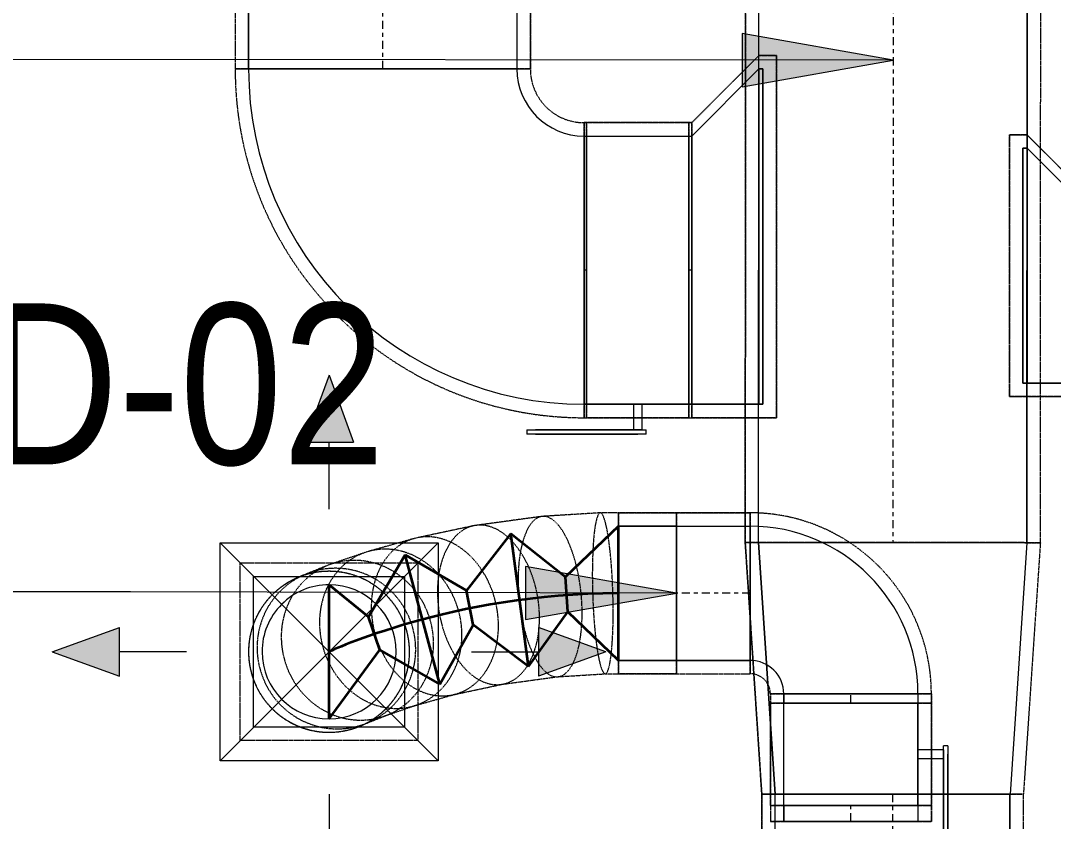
# Model space of a CAD drawing. Header units: inches. Extents: x -83664 to 20107, y -47222 to 19398.
# Drawn here: x -25757 to -24218, y -30683 to -29489 of the extents above; entities that cross this region are included whole.
import ezdxf

# ---------------------------------------------------------------- set-up
doc = ezdxf.new("R2010")
doc.units = ezdxf.units.IN
doc.header["$MEASUREMENT"] = 0
doc.linetypes.add('Center', pattern=[29.999999, 12, -6, 6, -6])
doc.linetypes.add('Hidden 0_50', pattern=[1.0584, 0.5292, -0.5292])
for name, color, linetype, lineweight in [('A-DETL-GENF', 7, 'Continuous', 9), ('G-ANNO-TEXT', 7, 'Continuous', 9), ('M-HVAC-CDFF', 7, 'Continuous', 9), ('M-HVAC-DUCT-CNTR', 7, 'Center', 9), ('M-HVAC-DUCT-IDEN', 7, 'Continuous', 18)]:
    doc.layers.add(name, color=color, linetype=linetype, lineweight=lineweight)
doc.layers.add('M-HVAC-DUCT', color=7, linetype='Continuous', lineweight=9, true_color=0xffe97f)
doc.layers.add('M-HVAC-DUCT-PATT', color=7, linetype='Continuous', lineweight=35, true_color=0x007f00)
doc.styles.add('Arial Narrow_21', font='ARIALN.TTF', dxfattribs={"height": 240})

# ---------------------------------------------------------------- blocks, each defined once
blk = doc.blocks.new('M_Rectangular Tap - Beveled - Standard-9301350-FIRST FLOOR AC CONDITIONING LAYOUT - PART A')
at = {"layer": 'M-HVAC-DUCT', "color": 6, "true_color": 0xff00ff}
for p, q in [((100, 125), (-6.2, 125)), ((-6.2, 125), (100, 125)), ((-6.2, 125), (-6.2, -225)), ((-6.2, -225), (-6.2, 125)), ((100, 125), (100, -125)), ((100, -125), (100, 125)), ((0, -225), (100, -125)), ((0, -225), (100, -125)), ((-6.2, -225), (0, -225)), ((0, -225), (-6.2, -225))]:
    blk.add_line(p, q, dxfattribs=at)
blk = doc.blocks.new('M_Rectangular Tap - Beveled - Standard-9301351-FIRST FLOOR AC CONDITIONING LAYOUT - PART A')
at = {"layer": 'M-HVAC-DUCT', "color": 6, "true_color": 0xff00ff}
for p, q in [((0, 300), (-6.2, 300)), ((-6.2, -200), (-6.2, 300)), ((-6.2, 300), (-6.2, -200)), ((-6.2, 300), (0, 300)), ((100, 200), (0, 300)), ((100, 200), (0, 300)), ((100, 200), (100, -200)), ((100, -200), (100, 200)), ((-6.2, -200), (100, -200)), ((100, -200), (-6.2, -200))]:
    blk.add_line(p, q, dxfattribs=at)
blk = doc.blocks.new('M_Rectangular Elbow - Radius - 0_75 W-7238660-FIRST FLOOR AC CONDITIONING LAYOUT - PART A')
at = {"layer": 'M-HVAC-DUCT', "color": 6, "true_color": 0xff00ff}
for p, q in [((-200, 300), (200, 300)), ((200, 300), (-200, 300)), ((-300, 200), (-300, -200)), ((-300, -200), (-300, 200))]:
    blk.add_line(p, q, dxfattribs=at)
for radius, end in [(100, 360), (100, 0), (500, 0), (500, 0)]:
    blk.add_arc((-300, 300), radius, 270, end, dxfattribs=at)
blk = doc.blocks.new('GCE-AT-Supply Air Rectangular Diffuser - 225x225-V55-FIRST FLOOR AC CONDITIONING LAYOUT - PART A')
at = {"layer": 'A-DETL-GENF', "true_color": 0xff7f00}
for points in [[(36.4, 312.5), (0, 412.5), (-36.4, 312.5)], [(-312.5, 36.4), (-412.5, 0), (-312.5, -36.4)], [(412.5, 0), (312.5, 36.4), (312.5, -36.4), (338.5, -26.9)], [(36.4, -312.5), (-36.4, -312.5), (0, -412.5)]]:
    blk.add_hatch(color=30, dxfattribs=at).paths.add_polyline_path(points)
at = {"layer": 'A-DETL-GENF', "color": 30, "true_color": 0xff7f00}
for p, q in [((0, 412.5), (-36.4, 312.5)), ((0, 412.5), (36.4, 312.5)), ((-36.4, 312.5), (36.4, 312.5)), ((0, 212.5), (0, 312.5)), ((-162.5, -162.5), (162.5, 162.5)), ((-162.5, 162.5), (162.5, -162.5)), ((-162.5, -162.5), (-162.5, 162.5)), ((-162.5, 162.5), (162.5, 162.5)), ((162.5, 162.5), (162.5, -162.5)), ((-412.5, 0), (-312.5, 36.4)), ((-312.5, -36.4), (-312.5, 36.4)), ((312.5, 36.4), (312.5, -36.4)), ((412.5, 0), (312.5, 36.4)), ((212.5, 0), (312.5, 0)), ((-412.5, 0), (-312.5, -36.4)), ((-212.5, 0), (-312.5, 0)), ((412.5, 0), (312.5, -36.4)), ((162.5, -162.5), (-162.5, -162.5)), ((0, -212.5), (0, -312.5)), ((36.4, -312.5), (-36.4, -312.5)), ((0, -412.5), (-36.4, -312.5)), ((0, -412.5), (36.4, -312.5))]:
    blk.add_line(p, q, dxfattribs=at)
blk = doc.blocks.new('M_Rec to Rnd Transition - Angle - 60 Degree-8295887-FIRST FLOOR AC CONDITIONING LAYOUT - PART A')
at = {"layer": 'M-HVAC-DUCT', "color": 30, "true_color": 0xff7f00}
for p, q in [((0, 100), (86.6, 100)), ((86.6, 100), (0, 100)), ((0, 100), (0, -100)), ((0, -100), (0, 100)), ((86.6, 0), (86.6, 100)), ((86.6, 0), (86.6, 100)), ((86.6, -100), (86.6, 0)), ((86.6, -100), (86.6, 0)), ((0, -100), (86.6, -100)), ((86.6, -100), (0, -100))]:
    blk.add_line(p, q, dxfattribs=at)
blk = doc.blocks.new('M_Rectangular to Round Transition - Angle - 45 Degree-7598641-FIRST FLOOR AC CONDITIONING LAYOUT - PART A')
at = {"layer": 'M-HVAC-DUCT', "color": 30, "true_color": 0xff7f00}
for p, q in [((98623.4, 55249.6), (98623.4, 55474.6)), ((98623.4, 55474.6), (98848.4, 55474.6)), ((98848.4, 55474.6), (98848.4, 55249.6)), ((98848.4, 55249.6), (98623.4, 55249.6))]:
    blk.add_line(p, q, dxfattribs=at)
for start, end in [(90, 180), (0, 90), (180, 270), (270, 0)]:
    blk.add_arc((98735.9, 55362.1), 100, start, end, dxfattribs=at)
blk = doc.blocks.new('TEMW-ME-DMP-Volume Control Damper - Standard-7472416-FIRST FLOOR AC CONDITIONING LAYOUT - PART A')
at = {"layer": 'M-HVAC-DUCT', "color": 6, "true_color": 0xff00ff}
for p, q in [((-165.1, 238.1), (-165.1, 244.45)), ((-152.4, 244.45), (-165.1, 244.45)), ((-165.1, 238.1), (-152.4, 238.1)), ((0, 244.45), (-152.4, 244.45)), ((-152.4, 244.45), (0, 244.45)), ((0, 238.1), (-152.4, 238.1)), ((-152.4, 238.1), (0, 238.1)), ((-6.35, 200), (-6.35, 238.1)), ((6.35, 238.1), (-6.35, 238.1)), ((6.35, 238.1), (-6.35, 238.1)), ((12.7, 244.45), (0, 244.45)), ((0, 238.1), (12.7, 238.1)), ((6.35, 238.1), (6.35, 200)), ((12.7, 244.45), (12.7, 238.1)), ((-76.2, 200), (-76.2, -200)), ((-76.2, -200), (-76.2, 200)), ((76.2, 200), (-76.2, 200)), ((-76.2, 200), (76.2, 200)), ((-76.2, 200), (76.2, 200)), ((-6.35, 200), (6.35, 200)), ((-6.35, 200), (6.35, 200)), ((76.2, 200), (76.2, -200)), ((76.2, -200), (76.2, 200)), ((-76.2, -200), (76.2, -200)), ((-76.2, -200), (76.2, -200)), ((-76.2, -200), (76.2, -200))]:
    blk.add_line(p, q, dxfattribs=at)
blk = doc.blocks.new('TEMW-ME-DMP-Volume Control Damper - Standard-7544199-FIRST FLOOR AC CONDITIONING LAYOUT - PART A')
at = {"layer": 'M-HVAC-DUCT', "color": 30, "true_color": 0xff7f00}
for p, q in [((-165.1, 138.1), (-165.1, 144.4)), ((-152.4, 144.4), (-165.1, 144.4)), ((0, 144.4), (-152.4, 144.4)), ((-152.4, 144.4), (0, 144.4)), ((12.7, 144.4), (0, 144.4)), ((12.7, 144.4), (12.7, 138.1)), ((-165.1, 138.1), (-152.4, 138.1)), ((0, 138.1), (-152.4, 138.1)), ((-152.4, 138.1), (0, 138.1)), ((-6.3, 100), (-6.3, 138.1)), ((6.4, 138.1), (-6.3, 138.1)), ((6.4, 138.1), (-6.3, 138.1)), ((0, 138.1), (12.7, 138.1)), ((6.4, 138.1), (6.4, 100)), ((-76.2, 100), (-76.2, -100)), ((-76.2, -100), (-76.2, 100)), ((76.2, 100), (-76.2, 100)), ((-76.2, 100), (76.2, 100)), ((-76.2, 100), (76.2, 100)), ((-6.3, 100), (6.4, 100)), ((-6.3, 100), (6.4, 100)), ((76.2, 100), (76.2, -100)), ((76.2, -100), (76.2, 100)), ((-76.2, -100), (76.2, -100)), ((-76.2, -100), (76.2, -100)), ((-76.2, -100), (76.2, -100))]:
    blk.add_line(p, q, dxfattribs=at)
blk = doc.blocks.new('M_Rec Elbow - Radius - 0_75W-7691590-FIRST FLOOR AC CONDITIONING LAYOUT - PART A')
at = {"layer": 'M-HVAC-DUCT', "color": 30, "true_color": 0xff7f00}
for p, q in [((-100, 150), (100, 150)), ((100, 150), (-100, 150)), ((-150, 100), (-150, -100)), ((-150, -100), (-150, 100))]:
    blk.add_line(p, q, dxfattribs=at)
for radius in [50, 50, 250, 250]:
    blk.add_arc((-150, 150), radius, 270, 0, dxfattribs=at)
blk = doc.blocks.new('M_Rectangular Transition - Length - Standard-9274213-FIRST FLOOR AC CONDITIONING LAYOUT - PART A')
at = {"layer": 'M-HVAC-DUCT', "color": 6, "true_color": 0xff00ff}
for p, q in [((0, 200), (0, -200)), ((0, 200), (375, 175)), ((0, 200), (375, 175)), ((0, -200), (0, 200)), ((375, -175), (375, 175)), ((375, 175), (375, -175)), ((0, -200), (375, -175)), ((375, -175), (0, -200))]:
    blk.add_line(p, q, dxfattribs=at)
blk = doc.blocks.new('TEMW-SMBZ-HO-BM-HVAC-00002_rvt-1-FIRST FLOOR AC CONDITIONING LAYOUT - PART A')
at = {"layer": 'M-HVAC-DUCT', "color": 6, "linetype": 'Hidden 0_50', "true_color": 0xff00ff}
for p, q in [((126019.4, 69611.3), (126019.4, 68810.8)), ((126019.4, 69611.3), (126019.4, 68810.8)), ((126459.4, 68810.8), (126459.4, 69611.3)), ((126459.4, 69611.3), (126459.4, 68810.8)), ((126780.4, 69158.4), (126779.7, 68104.8)), ((126779.7, 68104.8), (126780.4, 69158.4)), ((127219.7, 68104.5), (127220.4, 69158)), ((127219.7, 68104.5), (127220.4, 69158)), ((126700, 68730.8), (126800, 68830.8)), ((126800, 68830.8), (126700, 68730.8)), ((126800, 68830.8), (126826.2, 68830.8)), ((126826.2, 68830.8), (126800, 68830.8)), ((126826.2, 68830.8), (126826.2, 68290.8)), ((126826.2, 68290.8), (126826.2, 68830.8)), ((126459.4, 68810.8), (126019.4, 68810.8)), ((126019.4, 68810.8), (126459.4, 68810.8)), ((126459.4, 68810.8), (126019.4, 68810.8)), ((126019.4, 68810.8), (126459.4, 68810.8)), ((126539.4, 68730.8), (126539.4, 68290.8)), ((126539.4, 68290.8), (126539.4, 68730.8)), ((126543.3, 68730.8), (126539.4, 68730.8)), ((126539.4, 68730.8), (126543.3, 68730.8)), ((126539.4, 68290.8), (126539.4, 68730.8)), ((126539.4, 68730.8), (126539.4, 68290.8)), ((126543.3, 68730.8), (126543.3, 68290.8)), ((126543.3, 68290.8), (126543.3, 68730.8)), ((126695.7, 68730.8), (126543.3, 68730.8)), ((126543.3, 68730.8), (126543.3, 68290.8)), ((126543.3, 68290.8), (126543.3, 68730.8)), ((126543.3, 68730.8), (126695.7, 68730.8)), ((126695.7, 68290.8), (126695.7, 68730.8)), ((126695.7, 68730.8), (126695.7, 68290.8)), ((126695.7, 68730.8), (126695.7, 68290.8)), ((126695.7, 68290.8), (126695.7, 68730.8)), ((126700, 68730.8), (126695.7, 68730.8)), ((126695.7, 68730.8), (126700, 68730.8)), ((126700, 68290.8), (126700, 68730.8)), ((126700, 68730.8), (126700, 68290.8)), ((126700, 68730.8), (126700, 68290.8)), ((126700, 68290.8), (126700, 68730.8)), ((127173.7, 68322.5), (127173.7, 68712.5)), ((127173.7, 68712.5), (127199.9, 68712.5)), ((127199.9, 68712.5), (127173.7, 68712.5)), ((127173.7, 68712.5), (127173.7, 68322.5)), ((127199.9, 68712.5), (127299.9, 68612.5)), ((127299.9, 68612.5), (127199.9, 68712.5)), ((127299.9, 68322.5), (127173.7, 68322.5)), ((127173.7, 68322.5), (127299.9, 68322.5)), ((126539.4, 68290.8), (126543.3, 68290.8)), ((126539.4, 68290.8), (126543.3, 68290.8)), ((126543.3, 68290.8), (126695.7, 68290.8)), ((126695.7, 68290.8), (126543.3, 68290.8)), ((126695.7, 68290.8), (126700, 68290.8)), ((126695.7, 68290.8), (126700, 68290.8)), ((126826.2, 68290.8), (126700, 68290.8)), ((126700, 68290.8), (126826.2, 68290.8)), ((126779.7, 68104.8), (127219.7, 68104.5)), ((127219.7, 68104.5), (126779.7, 68104.8)), ((126779.7, 68104.8), (126804.4, 67729.7)), ((126804.4, 67729.7), (126779.7, 68104.8)), ((127219.7, 68104.5), (126779.7, 68104.8)), ((126779.7, 68104.8), (127219.7, 68104.5)), ((127219.7, 68104.5), (127194.4, 67729.5)), ((127219.7, 68104.5), (127194.4, 67729.5)), ((126804.4, 67729.7), (127194.4, 67729.5)), ((127194.4, 67729.5), (126804.4, 67729.7)), ((126804.4, 67729.6), (127194.4, 67729.6)), ((127194.4, 67729.6), (126804.4, 67729.6)), ((126804.4, 67729.6), (126804.4, 65267.4)), ((126804.4, 65267.4), (126804.4, 67729.6)), ((127194.4, 65267.4), (127194.4, 67729.6)), ((127194.4, 65267.4), (127194.4, 67729.6))]:
    blk.add_line(p, q, dxfattribs=at)
at = {"layer": 'M-HVAC-DUCT', "color": 6, "true_color": 0xff00ff}
for p, q in [((126039.4, 68810.8), (126039.4, 69611.3)), ((126039.4, 69611.3), (126039.4, 68810.8)), ((126439.4, 69611.3), (126439.4, 68810.8)), ((126439.4, 69611.3), (126439.4, 68810.8)), ((126799.7, 68104.8), (126800.4, 69158.3)), ((126799.7, 68104.8), (126800.4, 69158.3)), ((127200.4, 69158.1), (127199.7, 68104.5)), ((127199.7, 68104.5), (127200.4, 69158.1)), ((126039.4, 68810.8), (126439.4, 68810.8)), ((126439.4, 68810.8), (126039.4, 68810.8)), ((126800.2, 68810.8), (126799.8, 68310.8)), ((126799.8, 68310.8), (126800.2, 68810.8)), ((126800.2, 68810.8), (126806.2, 68810.8)), ((126806.2, 68810.8), (126800.2, 68810.8)), ((126806.2, 68810.8), (126806.2, 68310.8)), ((126806.2, 68310.8), (126806.2, 68810.8)), ((126539.4, 68310.8), (126539.4, 68710.8)), ((126539.4, 68710.8), (126539.4, 68310.8)), ((126539.4, 68710.8), (126543.3, 68710.8)), ((126539.4, 68710.8), (126543.3, 68710.8)), ((126543.3, 68310.8), (126543.3, 68710.8)), ((126543.3, 68710.8), (126543.3, 68310.8)), ((126695.7, 68310.8), (126695.7, 68710.8)), ((126695.7, 68710.8), (126695.7, 68310.8)), ((126695.7, 68710.8), (126700, 68710.8)), ((126695.7, 68710.8), (126700, 68710.8)), ((126700, 68310.8), (126700, 68710.8)), ((126700, 68710.8), (126700, 68310.8)), ((127193.7, 68692.5), (127199.9, 68692.5)), ((127193.7, 68342.5), (127193.7, 68692.5)), ((127193.7, 68692.5), (127193.7, 68342.5)), ((127199.9, 68692.5), (127193.7, 68692.5)), ((127199.8, 68342.5), (127200.1, 68692.3)), ((127200.1, 68692.3), (127199.8, 68342.5)), ((127199.9, 68692.5), (127200.1, 68692.3)), ((127199.9, 68692.5), (127200.1, 68692.3)), ((127199.8, 68342.5), (127193.7, 68342.5)), ((127193.7, 68342.5), (127199.8, 68342.5)), ((126543.3, 68310.8), (126539.4, 68310.8)), ((126539.4, 68310.8), (126543.3, 68310.8)), ((126700, 68310.8), (126695.7, 68310.8)), ((126695.7, 68310.8), (126700, 68310.8)), ((126806.2, 68310.8), (126799.8, 68310.8)), ((126799.8, 68310.8), (126806.2, 68310.8)), ((127199.7, 68104.5), (126799.7, 68104.8)), ((126799.7, 68104.8), (127199.7, 68104.5)), ((127174.4, 67729.6), (126824.4, 67729.6)), ((126824.4, 67729.6), (127174.4, 67729.6)), ((126824.4, 65267.4), (126824.4, 67729.6)), ((126824.4, 65267.4), (126824.4, 67729.6)), ((127174.4, 67729.6), (127174.4, 65267.4)), ((127174.4, 65267.4), (127174.4, 67729.6))]:
    blk.add_line(p, q, dxfattribs=at)
at = {"layer": 'M-HVAC-DUCT', "color": 30, "linetype": 'Hidden 0_50', "true_color": 0xff7f00}
for p, q in [((126476.5, 68143.6), (126378.1, 68130.2)), ((126563.6, 68149), (126477.8, 68143.7)), ((126590.6, 68149), (126563.7, 68149)), ((126590.6, 67909), (126590.6, 68149)), ((126590.6, 67909), (126590.6, 68149)), ((126677.2, 68149), (126590.6, 68149)), ((126590.6, 68149), (126677.2, 68149)), ((126590.6, 68149), (126590.6, 68029)), ((126590.6, 68149), (126590.6, 68029)), ((126677.2, 68149), (126677.2, 67909)), ((126677.2, 67909), (126677.2, 68149)), ((126787.2, 68149), (126677.2, 68149)), ((126677.2, 68149), (126787.2, 68149)), ((126677.2, 68149), (126677.2, 67909)), ((126677.2, 67909), (126677.2, 68149)), ((126787.2, 68149), (126787.2, 67909)), ((126787.2, 67909), (126787.2, 68149)), ((126787.2, 68149), (126787.2, 67909)), ((126787.2, 67909), (126787.2, 68149)), ((126374.7, 68129.7), (126290.5, 68111.7)), ((126286, 68110.6), (126217.9, 68091.4)), ((126213.1, 68089.9), (126162.3, 68072.5)), ((126026.8, 67809.3), (126026.8, 68074.3)), ((126026.8, 68074.3), (126291.8, 68074.3)), ((126291.8, 68074.3), (126291.8, 67809.3)), ((126157.6, 68070.7), (126125.9, 68058.1)), ((126121.8, 68056.4), (126110.8, 68051.5)), ((126590.6, 68029), (126590.6, 67909)), ((126590.6, 68029), (126590.6, 67909)), ((126415.9, 67893.2), (126501.3, 67904.8)), ((126500, 67904.6), (126571.1, 67909)), ((126571, 67909), (126590.6, 67909)), ((126677.2, 67909), (126590.6, 67909)), ((126590.6, 67909), (126677.2, 67909)), ((126677.2, 67909), (126787.2, 67909)), ((126677.2, 67909), (126787.2, 67909)), ((126343.6, 67877.6), (126419.3, 67893.8)), ((126284.6, 67860.8), (126348.2, 67878.8)), ((127057.2, 67879), (126817.2, 67879)), ((126817.2, 67879), (127057.2, 67879)), ((126817.2, 67879), (126817.2, 67865.2)), ((126817.2, 67879), (126817.2, 67865.2)), ((126817.2, 67879), (127057.2, 67879)), ((127057.2, 67879), (126817.2, 67879)), ((127057.2, 67865.2), (127057.2, 67879)), ((127057.2, 67879), (127057.2, 67865.2)), ((126240.9, 67845.7), (126289.4, 67862.3)), ((127057.2, 67865.2), (126817.2, 67865.2)), ((126817.2, 67865.2), (126817.2, 67712.8)), ((126817.2, 67712.8), (126817.2, 67865.2)), ((126817.2, 67865.2), (127057.2, 67865.2)), ((127057.2, 67865.2), (126817.2, 67865.2)), ((126817.2, 67865.2), (127057.2, 67865.2)), ((127057.2, 67712.8), (127057.2, 67865.2)), ((127057.2, 67865.2), (127057.2, 67712.8)), ((126214.7, 67835.1), (126245.6, 67847.4)), ((126207.9, 67832), (126218.8, 67836.8)), ((126291.8, 67809.3), (126026.8, 67809.3)), ((127057.2, 67712.8), (126817.2, 67712.8)), ((126817.2, 67712.8), (127057.2, 67712.8)), ((126817.2, 67712.8), (126817.2, 67689)), ((126817.2, 67712.8), (126817.2, 67689)), ((126817.2, 67712.8), (127057.2, 67712.8)), ((127057.2, 67712.8), (126817.2, 67712.8)), ((127057.2, 67689), (127057.2, 67712.8)), ((127057.2, 67712.8), (127057.2, 67689)), ((127057.2, 67689), (126817.2, 67689)), ((126817.2, 67689), (127057.2, 67689))]:
    blk.add_line(p, q, dxfattribs=at)
at = {"layer": 'M-HVAC-DUCT', "color": 30, "true_color": 0xff7f00}
for p, q in [((126677.2, 67929), (126677.2, 68129)), ((126677.2, 68129), (126677.2, 67929)), ((126677.2, 68129), (126787.2, 68129)), ((126677.2, 68129), (126787.2, 68129)), ((126787.2, 67929), (126787.2, 68129)), ((126787.2, 68129), (126787.2, 67929)), ((126787.2, 67929), (126677.2, 67929)), ((126677.2, 67929), (126787.2, 67929)), ((126837.2, 67879), (127037.2, 67879)), ((127037.2, 67879), (126837.2, 67879)), ((126837.2, 67865.2), (126837.2, 67879)), ((126837.2, 67879), (126837.2, 67865.2)), ((127037.2, 67879), (127037.2, 67865.2)), ((127037.2, 67879), (127037.2, 67865.2)), ((126837.2, 67865.2), (127037.2, 67865.2)), ((127037.2, 67865.2), (126837.2, 67865.2)), ((126837.2, 67712.8), (127037.2, 67712.8)), ((127037.2, 67712.8), (126837.2, 67712.8)), ((126837.2, 67689), (126837.2, 67712.8)), ((126837.2, 67712.8), (126837.2, 67689)), ((127037.2, 67712.8), (127037.2, 67689)), ((127037.2, 67712.8), (127037.2, 67689)), ((126837.2, 67689), (127037.2, 67689)), ((127037.2, 67689), (126837.2, 67689))]:
    blk.add_line(p, q, dxfattribs=at)
at = {"layer": 'M-HVAC-DUCT', "color": 6, "linetype": 'Hidden 0_50', "true_color": 0xff00ff}
for radius in [520, 520, 80, 80]:
    blk.add_arc((126539.4, 68810.8), radius, 180, 270, dxfattribs=at)
at = {"layer": 'M-HVAC-DUCT', "color": 30, "linetype": 'Hidden 0_50', "true_color": 0xff7f00}
for centre, radius, start, end in [((126787.2, 67879), 270, 0, 90), ((126787.2, 67879), 270, 0, 90), ((126159.3, 67941.8), 120, 90, 180), ((126159.3, 67941.8), 120, 98.7455, 278.7455), ((126159.3, 67941.8), 120, 278.7455, 98.7455), ((126159.3, 67941.8), 120, 0, 90), ((126159.3, 67941.8), 120, 180, 270), ((126159.3, 67941.8), 120, 270, 0), ((126787.2, 67879), 30, 0, 90), ((126787.2, 67879), 30, 0, 90)]:
    blk.add_arc(centre, radius, start, end, dxfattribs=at)
for points in [[(126478.1, 68143.7), (126474, 68143.6), (126466.2, 68140.5), (126456, 68127.9), (126448, 68108.3), (126442.7, 68082.9), (126440.7, 68053.6), (126441.9, 68022.2), (126446.3, 67991), (126453.6, 67962), (126463.3, 67937.3), (126474.8, 67918.5), (126487.2, 67906.8), (126495.5, 67904.4), (126499.6, 67904.6)], [(126499.6, 67904.6), (126503.7, 67904.8), (126511.5, 67907.9), (126521.8, 67920.4), (126529.8, 67940), (126535, 67965.4), (126537.1, 67994.8), (126535.9, 68026.1), (126531.4, 68057.4), (126524.1, 68086.3), (126514.4, 68111.1), (126502.9, 68129.9), (126490.5, 68141.5), (126482.2, 68143.9), (126478.1, 68143.7)], [(126563.7, 68149), (126562.4, 68149), (126559.9, 68146.2), (126556.5, 68134.1), (126553.9, 68114.8), (126552.3, 68089.7), (126551.6, 68060.4), (126552.1, 68029), (126553.5, 67997.6), (126556, 67968.3), (126559.1, 67943.2), (126562.9, 67923.9), (126567, 67911.8), (126569.6, 67909), (126571, 67909)], [(126571, 67909), (126572.3, 67909), (126574.8, 67911.8), (126578.2, 67923.9), (126580.7, 67943.2), (126582.4, 67968.3), (126583.1, 67997.6), (126582.6, 68029), (126581.2, 68060.4), (126578.7, 68089.7), (126575.6, 68114.8), (126571.8, 68134.1), (126567.7, 68146.2), (126565.1, 68149), (126563.7, 68149)], [(126380.8, 68130.5), (126374.3, 68130), (126361.7, 68126.3), (126345.2, 68112.9), (126332.3, 68092.6), (126323.7, 68066.8), (126320.2, 68037.2), (126321.8, 68005.9), (126328.6, 67975), (126340.1, 67946.6), (126355.5, 67922.6), (126373.6, 67904.7), (126393.4, 67894.1), (126406.7, 67892.4), (126413.2, 67892.9)], [(126413.2, 67892.9), (126419.7, 67893.4), (126432.3, 67897.1), (126448.8, 67910.5), (126461.7, 67930.8), (126470.3, 67956.6), (126473.8, 67986.2), (126472.2, 68017.5), (126465.4, 68048.4), (126453.9, 68076.8), (126438.5, 68100.8), (126420.4, 68118.7), (126400.6, 68129.3), (126387.3, 68131), (126380.8, 68130.5)], [(126298.2, 68112.9), (126290, 68112.1), (126274.3, 68107.7), (126253.5, 68093.4), (126237.1, 68072.3), (126226.1, 68046), (126221.4, 68016.2), (126223.1, 67984.9), (126231.3, 67954.3), (126245.3, 67926.4), (126264.2, 67903.2), (126286.7, 67886.2), (126311.3, 67876.6), (126327.9, 67875.6), (126336, 67876.4)], [(126336, 67876.4), (126344.1, 67877.3), (126359.9, 67881.7), (126380.7, 67896), (126397.1, 67917), (126408, 67943.3), (126412.8, 67973.2), (126411, 68004.5), (126402.9, 68035.1), (126388.9, 68062.9), (126370, 68086.2), (126347.5, 68103.1), (126322.9, 68112.7), (126306.3, 68113.8), (126298.2, 68112.9)], [(126231.6, 68094.1), (126222.5, 68093), (126204.7, 68088.1), (126181.3, 68073), (126162.6, 68051.3), (126149.9, 68024.5), (126144.2, 67994.4), (126145.7, 67963.1), (126154.5, 67932.6), (126169.8, 67905.1), (126190.7, 67882.5), (126215.7, 67866.2), (126243.2, 67857.4), (126261.8, 67857), (126270.9, 67858.1)], [(126270.9, 67858.1), (126280.1, 67859.2), (126297.8, 67864.2), (126321.3, 67879.2), (126339.9, 67900.9), (126352.6, 67927.7), (126358.3, 67957.8), (126356.8, 67989.1), (126348, 68019.6), (126332.7, 68047.1), (126311.8, 68069.7), (126286.8, 68086), (126259.3, 68094.8), (126240.7, 68095.3), (126231.6, 68094.1)], [(126182.2, 68077.2), (126172.4, 68075.8), (126153.4, 68070.4), (126128, 68054.7), (126107.7, 68032.5), (126093.8, 68005.3), (126087.2, 67974.9), (126088.5, 67943.4), (126097.4, 67913), (126113.4, 67885.8), (126135.5, 67863.5), (126162, 67847.8), (126191.3, 67839.6), (126211.2, 67839.6), (126221, 67840.9)], [(126221, 67840.9), (126230.8, 67842.3), (126249.8, 67847.7), (126275.2, 67863.4), (126295.5, 67885.7), (126309.4, 67912.9), (126316, 67943.3), (126314.7, 67974.7), (126305.8, 68005.1), (126289.8, 68032.4), (126267.7, 68054.6), (126241.2, 68070.4), (126211.9, 68078.5), (126192, 68078.5), (126182.2, 68077.2)], [(126141.1, 68060.4), (126130.7, 68058.8), (126110.5, 68052.9), (126083.4, 68036.4), (126061.5, 68013.6), (126046.2, 67985.8), (126038.7, 67955), (126039.4, 67923.3), (126048.2, 67892.9), (126064.7, 67865.8), (126087.6, 67843.9), (126115.3, 67828.7), (126146.1, 67821.1), (126167.2, 67821.6), (126177.6, 67823.2)], [(126151.6, 68065), (126141.4, 68063.5), (126121.5, 68057.7), (126094.9, 68041.5), (126073.4, 68018.8), (126058.5, 67991.2), (126051.3, 67960.6), (126052.2, 67929), (126061.1, 67898.6), (126077.4, 67871.4), (126100.1, 67849.4), (126127.6, 67834.1), (126157.9, 67826.3), (126178.7, 67826.7), (126188.9, 67828.2)], [(126177.6, 67823.2), (126187.9, 67824.8), (126208.2, 67830.7), (126235.3, 67847.1), (126257.2, 67870), (126272.5, 67897.8), (126280, 67928.6), (126279.3, 67960.2), (126270.4, 67990.7), (126254, 68017.7), (126231.1, 68039.7), (126203.3, 68054.9), (126172.6, 68062.4), (126151.5, 68062), (126141.1, 68060.4)], [(126188.9, 67828.2), (126199.1, 67829.7), (126219.1, 67835.5), (126245.7, 67851.7), (126267.1, 67874.4), (126282, 67902), (126289.2, 67932.6), (126288.4, 67964.2), (126279.5, 67994.6), (126263.1, 68021.8), (126240.4, 68043.8), (126213, 68059.2), (126182.6, 68066.9), (126161.8, 68066.5), (126151.6, 68065)]]:
    blk.add_open_spline(points, degree=3, dxfattribs=at)
at = {"layer": 'M-HVAC-DUCT-CNTR', "color": 6, "true_color": 0xff00ff}
for p, q in [((126239.4, 68810.8), (126239.4, 69611.3)), ((127000.4, 69158.2), (126999.7, 68104.6)), ((126543.3, 68510.8), (126539.4, 68510.8)), ((126700, 68510.8), (126695.7, 68510.8)), ((126999.4, 67729.6), (126999.4, 65267.4))]:
    blk.add_line(p, q, dxfattribs=at)
at = {"layer": 'M-HVAC-DUCT-CNTR', "color": 30, "true_color": 0xff7f00}
for p, q in [((126787.2, 68029), (126677.2, 68029)), ((126937.2, 67865.2), (126937.2, 67879)), ((126937.2, 67689), (126937.2, 67712.8))]:
    blk.add_line(p, q, dxfattribs=at)
at = {"layer": 'M-HVAC-DUCT-CNTR', "color": 30, "linetype": 'Continuous', "lineweight": 35, "true_color": 0xff7f00}
blk.add_open_spline([(126590.6, 68029), (126343.4, 68029), (126159.3, 67941.8), (126159.3, 67941.8)], degree=3, dxfattribs=at)
at = {"layer": 'M-HVAC-DUCT-PATT', "color": 30, "true_color": 0xff7f00}
for p, q in [((126590.6, 68129), (126511.6, 68053.7)), ((126590.6, 67929), (126590.6, 68129)), ((126590.6, 67929), (126590.6, 68129)), ((126430.3, 68118.1), (126364.1, 68033.3)), ((126456.6, 67919.8), (126430.3, 68118.1)), ((126456.6, 67919.8), (126430.3, 68118.1)), ((126430.3, 68118.1), (126511.6, 68053.7)), ((126272.9, 68086.5), (126218.1, 67994)), ((126324.6, 67893.3), (126272.9, 68086.5)), ((126324.6, 67893.3), (126272.9, 68086.5)), ((126272.9, 68086.5), (126364.1, 68033.3)), ((126515.4, 68001.4), (126511.6, 68053.7)), ((126159.3, 67841.8), (126159.3, 68041.8)), ((126159.3, 68041.8), (126218.1, 67994)), ((126374.4, 67982), (126364.1, 68033.3)), ((126456.6, 67919.8), (126515.4, 68001.4)), ((126590.6, 67929), (126515.4, 68001.4)), ((126235.1, 67944.5), (126218.1, 67994)), ((126324.6, 67893.3), (126374.4, 67982)), ((126456.6, 67919.8), (126374.4, 67982)), ((126159.3, 67841.8), (126235.1, 67944.5)), ((126324.6, 67893.3), (126235.1, 67944.5))]:
    blk.add_line(p, q, dxfattribs=at)
at = {"layer": 'M-HVAC-CDFF', "color": 6, "linetype": 'Hidden 0_50', "lineweight": 9, "true_color": 0xff00ff}
blk.add_blockref('GCE-AT-Supply Air Rectangular Diffuser - 225x225-V55-FIRST FLOOR AC CONDITIONING LAYOUT - PART A', (126159.3, 67941.8), dxfattribs=at)
at = {"layer": 'M-HVAC-DUCT', "color": 6, "linetype": 'Hidden 0_50', "lineweight": 9, "true_color": 0xff00ff}
for name, p, rotation in [('M_Rectangular Elbow - Radius - 0_75 W-7238660-FIRST FLOOR AC CONDITIONING LAYOUT - PART A', (126239.4, 68510.8), 270), ('M_Rec to Rnd Transition - Angle - 60 Degree-8295887-FIRST FLOOR AC CONDITIONING LAYOUT - PART A', (126677.2, 68029), 180), ('M_Rec Elbow - Radius - 0_75W-7691590-FIRST FLOOR AC CONDITIONING LAYOUT - PART A', (126937.2, 68029), 90), ('M_Rectangular Transition - Length - Standard-9274213-FIRST FLOOR AC CONDITIONING LAYOUT - PART A', (126999.7, 68104.6), 269.9603571155811), ('M_Rectangular to Round Transition - Angle - 45 Degree-7598641-FIRST FLOOR AC CONDITIONING LAYOUT - PART A', (224895.3, 123303.9), 180)]:
    blk.add_blockref(name, p, dxfattribs=dict(at, rotation=rotation))
at = {"layer": 'M-HVAC-DUCT', "color": 6, "linetype": 'Hidden 0_50', "lineweight": 9, "true_color": 0xff00ff, "extrusion": (0, 0, -1)}
blk.add_blockref('M_Rectangular Tap - Beveled - Standard-9301351-FIRST FLOOR AC CONDITIONING LAYOUT - PART A', (-126800, 68510.8), dxfattribs=at)
for name, p, rotation in [('TEMW-ME-DMP-Volume Control Damper - Standard-7472416-FIRST FLOOR AC CONDITIONING LAYOUT - PART A', (-126619.5, 68510.8), 180), ('M_Rectangular Tap - Beveled - Standard-9301350-FIRST FLOOR AC CONDITIONING LAYOUT - PART A', (-127199.9, 68467.5), 180), ('TEMW-ME-DMP-Volume Control Damper - Standard-7544199-FIRST FLOOR AC CONDITIONING LAYOUT - PART A', (-126937.2, 67789), 90)]:
    blk.add_blockref(name, p, dxfattribs=dict(at, rotation=rotation))
blk = doc.blocks.new('TEMW-SMBZ-HO-BM-HVAC-00002_rvt-2-FIRST FLOOR AC CONDITIONING LAYOUT - PART A')
at = {"layer": 'M-HVAC-DUCT', "color": 6, "linetype": 'Hidden 0_50', "true_color": 0xff00ff}
for p, q in [((126019.4, 69611.3), (126019.4, 68810.8)), ((126019.4, 69611.3), (126019.4, 68810.8)), ((126459.4, 68810.8), (126459.4, 69611.3)), ((126459.4, 69611.3), (126459.4, 68810.8)), ((126780.4, 69158.4), (126779.7, 68104.8)), ((126779.7, 68104.8), (126780.4, 69158.4)), ((127219.7, 68104.5), (127220.4, 69158)), ((127219.7, 68104.5), (127220.4, 69158)), ((126700, 68730.8), (126800, 68830.8)), ((126800, 68830.8), (126700, 68730.8)), ((126800, 68830.8), (126826.2, 68830.8)), ((126826.2, 68830.8), (126800, 68830.8)), ((126826.2, 68830.8), (126826.2, 68290.8)), ((126826.2, 68290.8), (126826.2, 68830.8)), ((126459.4, 68810.8), (126019.4, 68810.8)), ((126019.4, 68810.8), (126459.4, 68810.8)), ((126459.4, 68810.8), (126019.4, 68810.8)), ((126019.4, 68810.8), (126459.4, 68810.8)), ((126539.4, 68730.8), (126539.4, 68290.8)), ((126539.4, 68290.8), (126539.4, 68730.8)), ((126543.3, 68730.8), (126539.4, 68730.8)), ((126539.4, 68730.8), (126543.3, 68730.8)), ((126539.4, 68290.8), (126539.4, 68730.8)), ((126539.4, 68730.8), (126539.4, 68290.8)), ((126543.3, 68730.8), (126543.3, 68290.8)), ((126543.3, 68290.8), (126543.3, 68730.8)), ((126695.7, 68730.8), (126543.3, 68730.8)), ((126543.3, 68730.8), (126543.3, 68290.8)), ((126543.3, 68290.8), (126543.3, 68730.8)), ((126543.3, 68730.8), (126695.7, 68730.8)), ((126695.7, 68290.8), (126695.7, 68730.8)), ((126695.7, 68730.8), (126695.7, 68290.8)), ((126695.7, 68730.8), (126695.7, 68290.8)), ((126695.7, 68290.8), (126695.7, 68730.8)), ((126700, 68730.8), (126695.7, 68730.8)), ((126695.7, 68730.8), (126700, 68730.8)), ((126700, 68290.8), (126700, 68730.8)), ((126700, 68730.8), (126700, 68290.8)), ((126700, 68730.8), (126700, 68290.8)), ((126700, 68290.8), (126700, 68730.8)), ((127173.7, 68322.5), (127173.7, 68712.5)), ((127173.7, 68712.5), (127199.9, 68712.5)), ((127199.9, 68712.5), (127173.7, 68712.5)), ((127173.7, 68712.5), (127173.7, 68322.5)), ((127199.9, 68712.5), (127299.9, 68612.5)), ((127299.9, 68612.5), (127199.9, 68712.5)), ((127299.9, 68322.5), (127173.7, 68322.5)), ((127173.7, 68322.5), (127299.9, 68322.5)), ((126539.4, 68290.8), (126543.3, 68290.8)), ((126539.4, 68290.8), (126543.3, 68290.8)), ((126543.3, 68290.8), (126695.7, 68290.8)), ((126695.7, 68290.8), (126543.3, 68290.8)), ((126695.7, 68290.8), (126700, 68290.8)), ((126695.7, 68290.8), (126700, 68290.8)), ((126826.2, 68290.8), (126700, 68290.8)), ((126700, 68290.8), (126826.2, 68290.8)), ((126779.7, 68104.8), (127219.7, 68104.5)), ((127219.7, 68104.5), (126779.7, 68104.8)), ((126779.7, 68104.8), (126804.4, 67729.7)), ((126804.4, 67729.7), (126779.7, 68104.8)), ((127219.7, 68104.5), (126779.7, 68104.8)), ((126779.7, 68104.8), (127219.7, 68104.5)), ((127219.7, 68104.5), (127194.4, 67729.5)), ((127219.7, 68104.5), (127194.4, 67729.5)), ((126804.4, 67729.7), (127194.4, 67729.5)), ((127194.4, 67729.5), (126804.4, 67729.7)), ((126804.4, 67729.6), (127194.4, 67729.6)), ((127194.4, 67729.6), (126804.4, 67729.6)), ((126804.4, 67729.6), (126804.4, 65267.4)), ((126804.4, 65267.4), (126804.4, 67729.6)), ((127194.4, 65267.4), (127194.4, 67729.6)), ((127194.4, 65267.4), (127194.4, 67729.6))]:
    blk.add_line(p, q, dxfattribs=at)
at = {"layer": 'M-HVAC-DUCT', "color": 6, "true_color": 0xff00ff}
for p, q in [((126039.4, 68810.8), (126039.4, 69611.3)), ((126039.4, 69611.3), (126039.4, 68810.8)), ((126439.4, 69611.3), (126439.4, 68810.8)), ((126439.4, 69611.3), (126439.4, 68810.8)), ((126799.7, 68104.8), (126800.4, 69158.3)), ((126799.7, 68104.8), (126800.4, 69158.3)), ((127200.4, 69158.1), (127199.7, 68104.5)), ((127199.7, 68104.5), (127200.4, 69158.1)), ((126039.4, 68810.8), (126439.4, 68810.8)), ((126439.4, 68810.8), (126039.4, 68810.8)), ((126800.2, 68810.8), (126799.8, 68310.8)), ((126799.8, 68310.8), (126800.2, 68810.8)), ((126800.2, 68810.8), (126806.2, 68810.8)), ((126806.2, 68810.8), (126800.2, 68810.8)), ((126806.2, 68810.8), (126806.2, 68310.8)), ((126806.2, 68310.8), (126806.2, 68810.8)), ((126539.4, 68310.8), (126539.4, 68710.8)), ((126539.4, 68710.8), (126539.4, 68310.8)), ((126539.4, 68710.8), (126543.3, 68710.8)), ((126539.4, 68710.8), (126543.3, 68710.8)), ((126543.3, 68310.8), (126543.3, 68710.8)), ((126543.3, 68710.8), (126543.3, 68310.8)), ((126695.7, 68310.8), (126695.7, 68710.8)), ((126695.7, 68710.8), (126695.7, 68310.8)), ((126695.7, 68710.8), (126700, 68710.8)), ((126695.7, 68710.8), (126700, 68710.8)), ((126700, 68310.8), (126700, 68710.8)), ((126700, 68710.8), (126700, 68310.8)), ((127193.7, 68692.5), (127199.9, 68692.5)), ((127193.7, 68342.5), (127193.7, 68692.5)), ((127193.7, 68692.5), (127193.7, 68342.5)), ((127199.9, 68692.5), (127193.7, 68692.5)), ((127199.8, 68342.5), (127200.1, 68692.3)), ((127200.1, 68692.3), (127199.8, 68342.5)), ((127199.9, 68692.5), (127200.1, 68692.3)), ((127199.9, 68692.5), (127200.1, 68692.3)), ((127199.8, 68342.5), (127193.7, 68342.5)), ((127193.7, 68342.5), (127199.8, 68342.5)), ((126543.3, 68310.8), (126539.4, 68310.8)), ((126539.4, 68310.8), (126543.3, 68310.8)), ((126700, 68310.8), (126695.7, 68310.8)), ((126695.7, 68310.8), (126700, 68310.8)), ((126806.2, 68310.8), (126799.8, 68310.8)), ((126799.8, 68310.8), (126806.2, 68310.8)), ((127199.7, 68104.5), (126799.7, 68104.8)), ((126799.7, 68104.8), (127199.7, 68104.5)), ((127174.4, 67729.6), (126824.4, 67729.6)), ((126824.4, 67729.6), (127174.4, 67729.6)), ((126824.4, 65267.4), (126824.4, 67729.6)), ((126824.4, 65267.4), (126824.4, 67729.6)), ((127174.4, 67729.6), (127174.4, 65267.4)), ((127174.4, 65267.4), (127174.4, 67729.6))]:
    blk.add_line(p, q, dxfattribs=at)
at = {"layer": 'M-HVAC-DUCT', "color": 30, "linetype": 'Hidden 0_50', "true_color": 0xff7f00}
for p, q in [((126476.5, 68143.6), (126378.1, 68130.2)), ((126563.6, 68149), (126477.8, 68143.7)), ((126590.6, 68149), (126563.7, 68149)), ((126590.6, 67909), (126590.6, 68149)), ((126590.6, 67909), (126590.6, 68149)), ((126677.2, 68149), (126590.6, 68149)), ((126590.6, 68149), (126677.2, 68149)), ((126590.6, 68149), (126590.6, 68029)), ((126590.6, 68149), (126590.6, 68029)), ((126677.2, 68149), (126677.2, 67909)), ((126677.2, 67909), (126677.2, 68149)), ((126787.2, 68149), (126677.2, 68149)), ((126677.2, 68149), (126787.2, 68149)), ((126677.2, 68149), (126677.2, 67909)), ((126677.2, 67909), (126677.2, 68149)), ((126787.2, 68149), (126787.2, 67909)), ((126787.2, 67909), (126787.2, 68149)), ((126787.2, 68149), (126787.2, 67909)), ((126787.2, 67909), (126787.2, 68149)), ((126374.7, 68129.7), (126290.5, 68111.7)), ((126286, 68110.6), (126217.9, 68091.4)), ((126213.1, 68089.9), (126162.3, 68072.5)), ((126026.8, 67809.3), (126026.8, 68074.3)), ((126026.8, 68074.3), (126291.8, 68074.3)), ((126291.8, 68074.3), (126291.8, 67809.3)), ((126157.6, 68070.7), (126125.9, 68058.1)), ((126121.8, 68056.4), (126110.8, 68051.5)), ((126590.6, 68029), (126590.6, 67909)), ((126590.6, 68029), (126590.6, 67909)), ((126415.9, 67893.2), (126501.3, 67904.8)), ((126500, 67904.6), (126571.1, 67909)), ((126571, 67909), (126590.6, 67909)), ((126677.2, 67909), (126590.6, 67909)), ((126590.6, 67909), (126677.2, 67909)), ((126677.2, 67909), (126787.2, 67909)), ((126677.2, 67909), (126787.2, 67909)), ((126343.6, 67877.6), (126419.3, 67893.8)), ((126284.6, 67860.8), (126348.2, 67878.8)), ((127057.2, 67879), (126817.2, 67879)), ((126817.2, 67879), (127057.2, 67879)), ((126817.2, 67879), (126817.2, 67865.2)), ((126817.2, 67879), (126817.2, 67865.2)), ((126817.2, 67879), (127057.2, 67879)), ((127057.2, 67879), (126817.2, 67879)), ((127057.2, 67865.2), (127057.2, 67879)), ((127057.2, 67879), (127057.2, 67865.2)), ((126240.9, 67845.7), (126289.4, 67862.3)), ((127057.2, 67865.2), (126817.2, 67865.2)), ((126817.2, 67865.2), (126817.2, 67712.8)), ((126817.2, 67712.8), (126817.2, 67865.2)), ((126817.2, 67865.2), (127057.2, 67865.2)), ((127057.2, 67865.2), (126817.2, 67865.2)), ((126817.2, 67865.2), (127057.2, 67865.2)), ((127057.2, 67712.8), (127057.2, 67865.2)), ((127057.2, 67865.2), (127057.2, 67712.8)), ((126214.7, 67835.1), (126245.6, 67847.4)), ((126207.9, 67832), (126218.8, 67836.8)), ((126291.8, 67809.3), (126026.8, 67809.3)), ((127057.2, 67712.8), (126817.2, 67712.8)), ((126817.2, 67712.8), (127057.2, 67712.8)), ((126817.2, 67712.8), (126817.2, 67689)), ((126817.2, 67712.8), (126817.2, 67689)), ((126817.2, 67712.8), (127057.2, 67712.8)), ((127057.2, 67712.8), (126817.2, 67712.8)), ((127057.2, 67689), (127057.2, 67712.8)), ((127057.2, 67712.8), (127057.2, 67689)), ((127057.2, 67689), (126817.2, 67689)), ((126817.2, 67689), (127057.2, 67689))]:
    blk.add_line(p, q, dxfattribs=at)
at = {"layer": 'M-HVAC-DUCT', "color": 30, "true_color": 0xff7f00}
for p, q in [((126677.2, 67929), (126677.2, 68129)), ((126677.2, 68129), (126677.2, 67929)), ((126677.2, 68129), (126787.2, 68129)), ((126677.2, 68129), (126787.2, 68129)), ((126787.2, 67929), (126787.2, 68129)), ((126787.2, 68129), (126787.2, 67929)), ((126787.2, 67929), (126677.2, 67929)), ((126677.2, 67929), (126787.2, 67929)), ((126837.2, 67879), (127037.2, 67879)), ((127037.2, 67879), (126837.2, 67879)), ((126837.2, 67865.2), (126837.2, 67879)), ((126837.2, 67879), (126837.2, 67865.2)), ((127037.2, 67879), (127037.2, 67865.2)), ((127037.2, 67879), (127037.2, 67865.2)), ((126837.2, 67865.2), (127037.2, 67865.2)), ((127037.2, 67865.2), (126837.2, 67865.2)), ((126837.2, 67712.8), (127037.2, 67712.8)), ((127037.2, 67712.8), (126837.2, 67712.8)), ((126837.2, 67689), (126837.2, 67712.8)), ((126837.2, 67712.8), (126837.2, 67689)), ((127037.2, 67712.8), (127037.2, 67689)), ((127037.2, 67712.8), (127037.2, 67689)), ((126837.2, 67689), (127037.2, 67689)), ((127037.2, 67689), (126837.2, 67689))]:
    blk.add_line(p, q, dxfattribs=at)
at = {"layer": 'M-HVAC-DUCT', "color": 6, "linetype": 'Hidden 0_50', "true_color": 0xff00ff}
for radius in [520, 520, 80, 80]:
    blk.add_arc((126539.4, 68810.8), radius, 180, 270, dxfattribs=at)
at = {"layer": 'M-HVAC-DUCT', "color": 30, "linetype": 'Hidden 0_50', "true_color": 0xff7f00}
for centre, radius, start, end in [((126787.2, 67879), 270, 0, 90), ((126787.2, 67879), 270, 0, 90), ((126159.3, 67941.8), 120, 90, 180), ((126159.3, 67941.8), 120, 98.7455, 278.7455), ((126159.3, 67941.8), 120, 278.7455, 98.7455), ((126159.3, 67941.8), 120, 0, 90), ((126159.3, 67941.8), 120, 180, 270), ((126159.3, 67941.8), 120, 270, 0), ((126787.2, 67879), 30, 0, 90), ((126787.2, 67879), 30, 0, 90)]:
    blk.add_arc(centre, radius, start, end, dxfattribs=at)
for points in [[(126478.1, 68143.7), (126474, 68143.6), (126466.2, 68140.5), (126456, 68127.9), (126448, 68108.3), (126442.7, 68082.9), (126440.7, 68053.6), (126441.9, 68022.2), (126446.3, 67991), (126453.6, 67962), (126463.3, 67937.3), (126474.8, 67918.5), (126487.2, 67906.8), (126495.5, 67904.4), (126499.6, 67904.6)], [(126499.6, 67904.6), (126503.7, 67904.8), (126511.5, 67907.9), (126521.8, 67920.4), (126529.8, 67940), (126535, 67965.4), (126537.1, 67994.8), (126535.9, 68026.1), (126531.4, 68057.4), (126524.1, 68086.3), (126514.4, 68111.1), (126502.9, 68129.9), (126490.5, 68141.5), (126482.2, 68143.9), (126478.1, 68143.7)], [(126563.7, 68149), (126562.4, 68149), (126559.9, 68146.2), (126556.5, 68134.1), (126553.9, 68114.8), (126552.3, 68089.7), (126551.6, 68060.4), (126552.1, 68029), (126553.5, 67997.6), (126556, 67968.3), (126559.1, 67943.2), (126562.9, 67923.9), (126567, 67911.8), (126569.6, 67909), (126571, 67909)], [(126571, 67909), (126572.3, 67909), (126574.8, 67911.8), (126578.2, 67923.9), (126580.7, 67943.2), (126582.4, 67968.3), (126583.1, 67997.6), (126582.6, 68029), (126581.2, 68060.4), (126578.7, 68089.7), (126575.6, 68114.8), (126571.8, 68134.1), (126567.7, 68146.2), (126565.1, 68149), (126563.7, 68149)], [(126380.8, 68130.5), (126374.3, 68130), (126361.7, 68126.3), (126345.2, 68112.9), (126332.3, 68092.6), (126323.7, 68066.8), (126320.2, 68037.2), (126321.8, 68005.9), (126328.6, 67975), (126340.1, 67946.6), (126355.5, 67922.6), (126373.6, 67904.7), (126393.4, 67894.1), (126406.7, 67892.4), (126413.2, 67892.9)], [(126413.2, 67892.9), (126419.7, 67893.4), (126432.3, 67897.1), (126448.8, 67910.5), (126461.7, 67930.8), (126470.3, 67956.6), (126473.8, 67986.2), (126472.2, 68017.5), (126465.4, 68048.4), (126453.9, 68076.8), (126438.5, 68100.8), (126420.4, 68118.7), (126400.6, 68129.3), (126387.3, 68131), (126380.8, 68130.5)], [(126298.2, 68112.9), (126290, 68112.1), (126274.3, 68107.7), (126253.5, 68093.4), (126237.1, 68072.3), (126226.1, 68046), (126221.4, 68016.2), (126223.1, 67984.9), (126231.3, 67954.3), (126245.3, 67926.4), (126264.2, 67903.2), (126286.7, 67886.2), (126311.3, 67876.6), (126327.9, 67875.6), (126336, 67876.4)], [(126336, 67876.4), (126344.1, 67877.3), (126359.9, 67881.7), (126380.7, 67896), (126397.1, 67917), (126408, 67943.3), (126412.8, 67973.2), (126411, 68004.5), (126402.9, 68035.1), (126388.9, 68062.9), (126370, 68086.2), (126347.5, 68103.1), (126322.9, 68112.7), (126306.3, 68113.8), (126298.2, 68112.9)], [(126231.6, 68094.1), (126222.5, 68093), (126204.7, 68088.1), (126181.3, 68073), (126162.6, 68051.3), (126149.9, 68024.5), (126144.2, 67994.4), (126145.7, 67963.1), (126154.5, 67932.6), (126169.8, 67905.1), (126190.7, 67882.5), (126215.7, 67866.2), (126243.2, 67857.4), (126261.8, 67857), (126270.9, 67858.1)], [(126270.9, 67858.1), (126280.1, 67859.2), (126297.8, 67864.2), (126321.3, 67879.2), (126339.9, 67900.9), (126352.6, 67927.7), (126358.3, 67957.8), (126356.8, 67989.1), (126348, 68019.6), (126332.7, 68047.1), (126311.8, 68069.7), (126286.8, 68086), (126259.3, 68094.8), (126240.7, 68095.3), (126231.6, 68094.1)], [(126182.2, 68077.2), (126172.4, 68075.8), (126153.4, 68070.4), (126128, 68054.7), (126107.7, 68032.5), (126093.8, 68005.3), (126087.2, 67974.9), (126088.5, 67943.4), (126097.4, 67913), (126113.4, 67885.8), (126135.5, 67863.5), (126162, 67847.8), (126191.3, 67839.6), (126211.2, 67839.6), (126221, 67840.9)], [(126221, 67840.9), (126230.8, 67842.3), (126249.8, 67847.7), (126275.2, 67863.4), (126295.5, 67885.7), (126309.4, 67912.9), (126316, 67943.3), (126314.7, 67974.7), (126305.8, 68005.1), (126289.8, 68032.4), (126267.7, 68054.6), (126241.2, 68070.4), (126211.9, 68078.5), (126192, 68078.5), (126182.2, 68077.2)], [(126141.1, 68060.4), (126130.7, 68058.8), (126110.5, 68052.9), (126083.4, 68036.4), (126061.5, 68013.6), (126046.2, 67985.8), (126038.7, 67955), (126039.4, 67923.3), (126048.2, 67892.9), (126064.7, 67865.8), (126087.6, 67843.9), (126115.3, 67828.7), (126146.1, 67821.1), (126167.2, 67821.6), (126177.6, 67823.2)], [(126151.6, 68065), (126141.4, 68063.5), (126121.5, 68057.7), (126094.9, 68041.5), (126073.4, 68018.8), (126058.5, 67991.2), (126051.3, 67960.6), (126052.2, 67929), (126061.1, 67898.6), (126077.4, 67871.4), (126100.1, 67849.4), (126127.6, 67834.1), (126157.9, 67826.3), (126178.7, 67826.7), (126188.9, 67828.2)], [(126177.6, 67823.2), (126187.9, 67824.8), (126208.2, 67830.7), (126235.3, 67847.1), (126257.2, 67870), (126272.5, 67897.8), (126280, 67928.6), (126279.3, 67960.2), (126270.4, 67990.7), (126254, 68017.7), (126231.1, 68039.7), (126203.3, 68054.9), (126172.6, 68062.4), (126151.5, 68062), (126141.1, 68060.4)], [(126188.9, 67828.2), (126199.1, 67829.7), (126219.1, 67835.5), (126245.7, 67851.7), (126267.1, 67874.4), (126282, 67902), (126289.2, 67932.6), (126288.4, 67964.2), (126279.5, 67994.6), (126263.1, 68021.8), (126240.4, 68043.8), (126213, 68059.2), (126182.6, 68066.9), (126161.8, 68066.5), (126151.6, 68065)]]:
    blk.add_open_spline(points, degree=3, dxfattribs=at)
at = {"layer": 'M-HVAC-DUCT-CNTR', "color": 6, "true_color": 0xff00ff}
for p, q in [((126239.4, 68810.8), (126239.4, 69611.3)), ((127000.4, 69158.2), (126999.7, 68104.6)), ((126543.3, 68510.8), (126539.4, 68510.8)), ((126700, 68510.8), (126695.7, 68510.8)), ((126999.4, 67729.6), (126999.4, 65267.4))]:
    blk.add_line(p, q, dxfattribs=at)
at = {"layer": 'M-HVAC-DUCT-CNTR', "color": 30, "true_color": 0xff7f00}
for p, q in [((126787.2, 68029), (126677.2, 68029)), ((126937.2, 67865.2), (126937.2, 67879)), ((126937.2, 67689), (126937.2, 67712.8))]:
    blk.add_line(p, q, dxfattribs=at)
at = {"layer": 'M-HVAC-DUCT-CNTR', "color": 30, "linetype": 'Continuous', "lineweight": 35, "true_color": 0xff7f00}
blk.add_open_spline([(126590.6, 68029), (126343.4, 68029), (126159.3, 67941.8), (126159.3, 67941.8)], degree=3, dxfattribs=at)
at = {"layer": 'M-HVAC-DUCT-PATT', "color": 30, "true_color": 0xff7f00}
for p, q in [((126590.6, 68129), (126511.6, 68053.7)), ((126590.6, 67929), (126590.6, 68129)), ((126590.6, 67929), (126590.6, 68129)), ((126430.3, 68118.1), (126364.1, 68033.3)), ((126456.6, 67919.8), (126430.3, 68118.1)), ((126456.6, 67919.8), (126430.3, 68118.1)), ((126430.3, 68118.1), (126511.6, 68053.7)), ((126272.9, 68086.5), (126218.1, 67994)), ((126324.6, 67893.3), (126272.9, 68086.5)), ((126324.6, 67893.3), (126272.9, 68086.5)), ((126272.9, 68086.5), (126364.1, 68033.3)), ((126515.4, 68001.4), (126511.6, 68053.7)), ((126159.3, 67841.8), (126159.3, 68041.8)), ((126159.3, 68041.8), (126218.1, 67994)), ((126374.4, 67982), (126364.1, 68033.3)), ((126456.6, 67919.8), (126515.4, 68001.4)), ((126590.6, 67929), (126515.4, 68001.4)), ((126235.1, 67944.5), (126218.1, 67994)), ((126324.6, 67893.3), (126374.4, 67982)), ((126456.6, 67919.8), (126374.4, 67982)), ((126159.3, 67841.8), (126235.1, 67944.5)), ((126324.6, 67893.3), (126235.1, 67944.5))]:
    blk.add_line(p, q, dxfattribs=at)
at = {"layer": 'M-HVAC-CDFF', "color": 6, "linetype": 'Hidden 0_50', "lineweight": 9, "true_color": 0xff00ff}
blk.add_blockref('GCE-AT-Supply Air Rectangular Diffuser - 225x225-V55-FIRST FLOOR AC CONDITIONING LAYOUT - PART A', (126159.3, 67941.8), dxfattribs=at)
at = {"layer": 'M-HVAC-DUCT', "color": 6, "linetype": 'Hidden 0_50', "lineweight": 9, "true_color": 0xff00ff}
for name, p, rotation in [('M_Rectangular Elbow - Radius - 0_75 W-7238660-FIRST FLOOR AC CONDITIONING LAYOUT - PART A', (126239.4, 68510.8), 270), ('M_Rec to Rnd Transition - Angle - 60 Degree-8295887-FIRST FLOOR AC CONDITIONING LAYOUT - PART A', (126677.2, 68029), 180), ('M_Rec Elbow - Radius - 0_75W-7691590-FIRST FLOOR AC CONDITIONING LAYOUT - PART A', (126937.2, 68029), 90), ('M_Rectangular Transition - Length - Standard-9274213-FIRST FLOOR AC CONDITIONING LAYOUT - PART A', (126999.7, 68104.6), 269.9603571155811), ('M_Rectangular to Round Transition - Angle - 45 Degree-7598641-FIRST FLOOR AC CONDITIONING LAYOUT - PART A', (224895.3, 123303.9), 180)]:
    blk.add_blockref(name, p, dxfattribs=dict(at, rotation=rotation))
at = {"layer": 'M-HVAC-DUCT', "color": 6, "linetype": 'Hidden 0_50', "lineweight": 9, "true_color": 0xff00ff, "extrusion": (0, 0, -1)}
blk.add_blockref('M_Rectangular Tap - Beveled - Standard-9301351-FIRST FLOOR AC CONDITIONING LAYOUT - PART A', (-126800, 68510.8), dxfattribs=at)
for name, p, rotation in [('TEMW-ME-DMP-Volume Control Damper - Standard-7472416-FIRST FLOOR AC CONDITIONING LAYOUT - PART A', (-126619.5, 68510.8), 180), ('M_Rectangular Tap - Beveled - Standard-9301350-FIRST FLOOR AC CONDITIONING LAYOUT - PART A', (-127199.9, 68467.5), 180), ('TEMW-ME-DMP-Volume Control Damper - Standard-7544199-FIRST FLOOR AC CONDITIONING LAYOUT - PART A', (-126937.2, 67789), 90)]:
    blk.add_blockref(name, p, dxfattribs=dict(at, rotation=rotation))

msp = doc.modelspace()

# ---------------------------------------------------------------- hatches: boundary and pattern name
at = {"layer": 'M-HVAC-DUCT-IDEN', "lineweight": 9}
for points in [[(-24456.5, -29548.4), (-24681.4, -29508.6), (-24681.5, -29587.9)], [(-24779.5, -30343.2), (-25004.4, -30303), (-25004.6, -30382.3)]]:
    msp.add_hatch(color=256, dxfattribs=at).paths.add_polyline_path(points)

# ---------------------------------------------------------------- linework, layer by layer
for p, q in [((-24681.4, -29508.6), (-24681.5, -29587.9)), ((-24456.5, -29548.4), (-24681.4, -29508.6)), ((-24456.5, -29548.4), (-26157, -29547.2)), ((-24681.5, -29587.9), (-24456.5, -29548.4)), ((-25004.4, -30303), (-25004.6, -30382.3)), ((-24779.5, -30343.2), (-25004.4, -30303)), ((-25593.5, -30341.2), (-26216.5, -30341.2)), ((-24779.5, -30343.2), (-25593.5, -30341.2)), ((-25004.6, -30382.3), (-24779.5, -30343.2))]:
    msp.add_line(p, q, dxfattribs=at)

# ---------------------------------------------------------------- block references
at = {"lineweight": 5}
for name in ['TEMW-SMBZ-HO-BM-HVAC-00002_rvt-1-FIRST FLOOR AC CONDITIONING LAYOUT - PART A', 'TEMW-SMBZ-HO-BM-HVAC-00002_rvt-2-FIRST FLOOR AC CONDITIONING LAYOUT - PART A']:
    msp.add_blockref(name, (-151456.7, -98372.2), dxfattribs=at)

# ---------------------------------------------------------------- texts
at = {"layer": 'G-ANNO-TEXT', "insert": (-25993.1, -29911), "char_height": 240, "width": 986.076, "attachment_point": 1, "style": 'Arial Narrow_21'}
msp.add_mtext('SD-02', dxfattribs=at)

doc.saveas('drawing.dxf')
